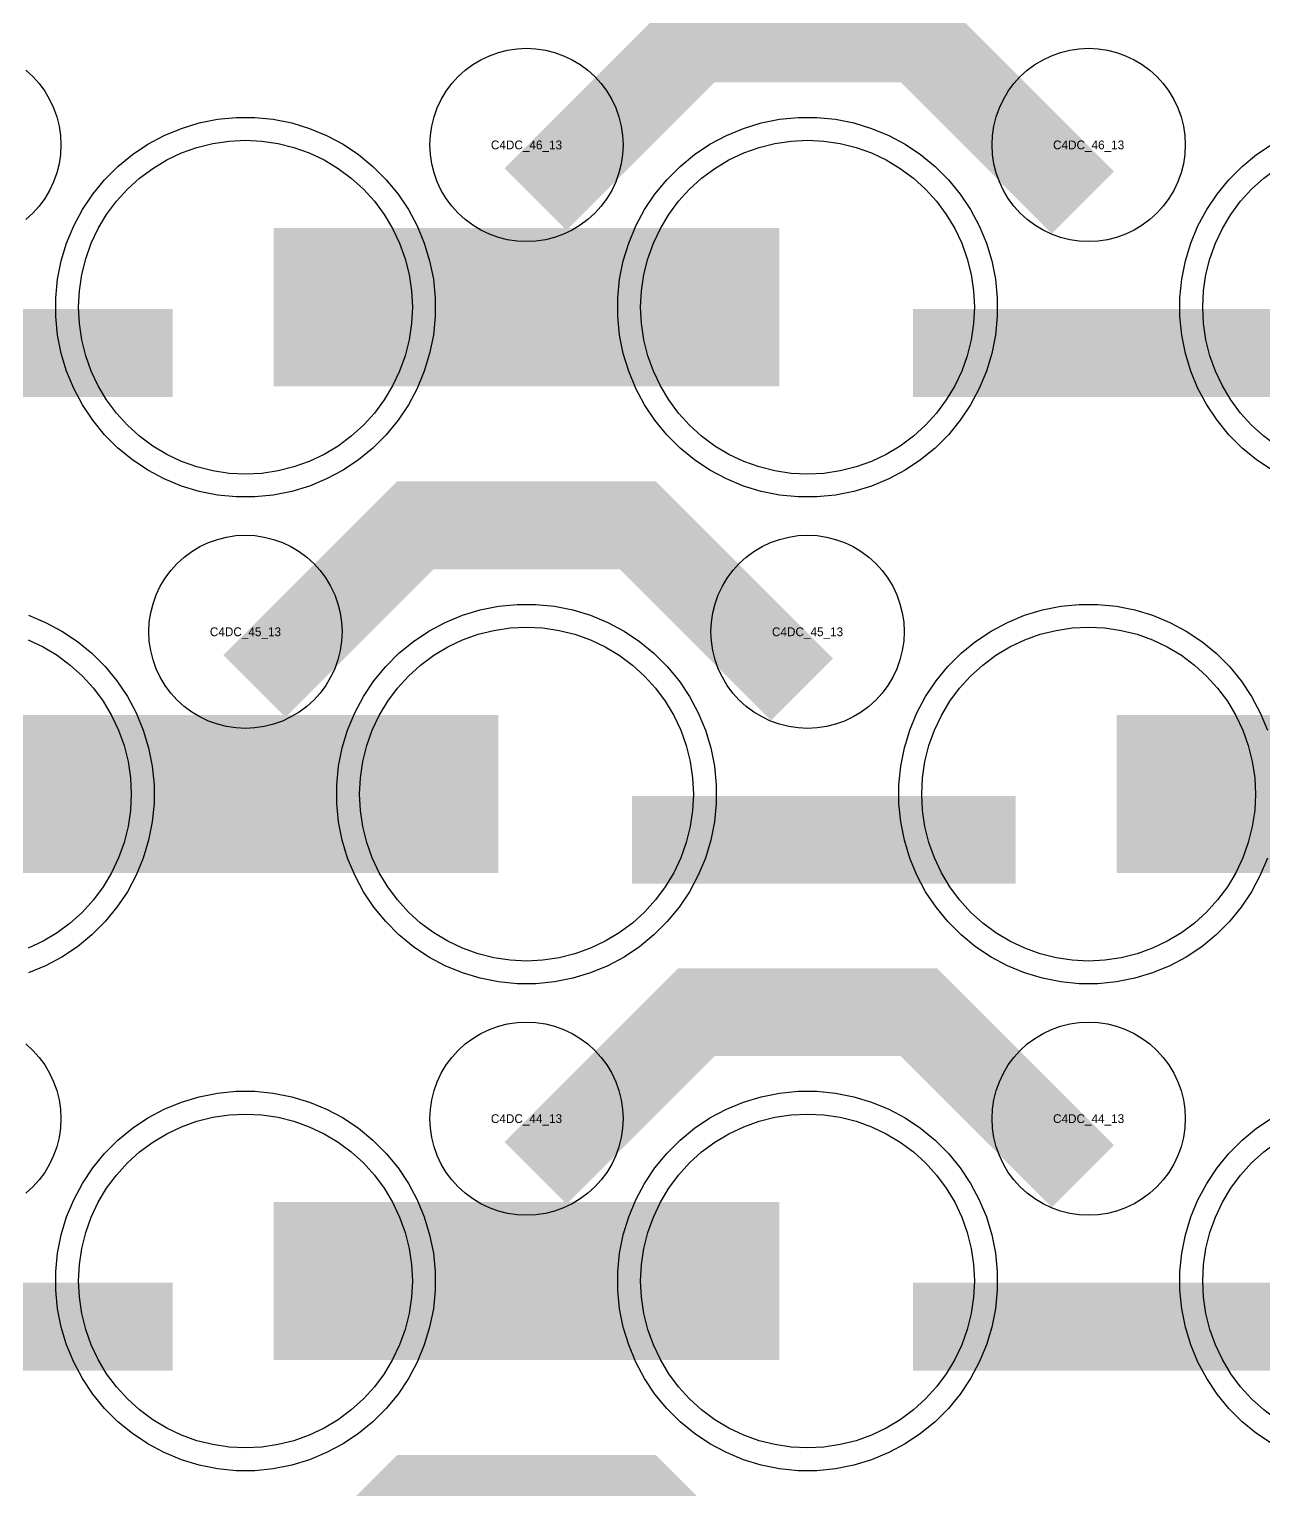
# Model space of a CAD drawing. Extents: x -11880 to 11880, y -14992 to 14992.
# Drawn here: x -7901.5 to -7550.1, y -8802.2 to -8386.5 of the extents above; entities that cross this region are included whole.
import ezdxf
from ezdxf.enums import TextEntityAlignment as Align

# ---------------------------------------------------------------- set-up
doc = ezdxf.new("R2010")
doc.units = 0
doc.header["$MEASUREMENT"] = 0
for name, color, linetype in [('GDS_775_DT_237', 138, 'CONTINUOUS'), ('RDL1_FS', 34, 'CONTINUOUS'), ('RDL_BS', 160, 'CONTINUOUS')]:
    doc.layers.add(name, color=color, linetype=linetype)

msp = doc.modelspace()

# ---------------------------------------------------------------- linework, layer by layer
at = {"layer": 'RDL1_FS'}
for points in [[(-7840, -8513.124), (-7844.657, -8512.895), (-7849.268, -8512.211), (-7853.791, -8511.079), (-7858.181, -8509.507), (-7862.395, -8507.515), (-7866.395, -8505.117), (-7870.14, -8502.339), (-7873.594, -8499.209), (-7876.724, -8495.755), (-7879.502, -8492.01), (-7881.9, -8488.01), (-7883.892, -8483.796), (-7885.464, -8479.406), (-7886.596, -8474.883), (-7887.28, -8470.272), (-7887.509, -8465.615), (-7887.28, -8460.958), (-7886.596, -8456.347), (-7885.464, -8451.824), (-7883.892, -8447.434), (-7881.9, -8443.22), (-7879.502, -8439.22), (-7876.724, -8435.475), (-7873.594, -8432.021), (-7870.14, -8428.891), (-7866.395, -8426.113), (-7862.395, -8423.715), (-7858.181, -8421.723), (-7853.791, -8420.151), (-7849.268, -8419.019), (-7844.657, -8418.335), (-7840, -8418.106), (-7835.343, -8418.335), (-7830.732, -8419.019), (-7826.209, -8420.151), (-7821.819, -8421.723), (-7817.605, -8423.715), (-7813.605, -8426.113), (-7809.86, -8428.891), (-7806.406, -8432.021), (-7803.276, -8435.475), (-7800.498, -8439.22), (-7798.1, -8443.22), (-7796.108, -8447.434), (-7794.536, -8451.824), (-7793.404, -8456.347), (-7792.72, -8460.958), (-7792.491, -8465.615), (-7792.72, -8470.272), (-7793.404, -8474.883), (-7794.536, -8479.406), (-7796.108, -8483.796), (-7798.1, -8488.01), (-7800.498, -8492.01), (-7803.276, -8495.755), (-7806.406, -8499.209), (-7809.86, -8502.339), (-7813.605, -8505.117), (-7817.605, -8507.515), (-7821.819, -8509.507), (-7826.209, -8511.079), (-7830.732, -8512.211), (-7835.343, -8512.895)], [(-7680, -8513.124), (-7684.657, -8512.895), (-7689.268, -8512.211), (-7693.791, -8511.079), (-7698.181, -8509.507), (-7702.395, -8507.515), (-7706.395, -8505.117), (-7710.14, -8502.339), (-7713.594, -8499.209), (-7716.724, -8495.755), (-7719.502, -8492.01), (-7721.9, -8488.01), (-7723.892, -8483.796), (-7725.464, -8479.406), (-7726.596, -8474.883), (-7727.28, -8470.272), (-7727.509, -8465.615), (-7727.28, -8460.958), (-7726.596, -8456.347), (-7725.464, -8451.824), (-7723.892, -8447.434), (-7721.9, -8443.22), (-7719.502, -8439.22), (-7716.724, -8435.475), (-7713.594, -8432.021), (-7710.14, -8428.891), (-7706.395, -8426.113), (-7702.395, -8423.715), (-7698.181, -8421.723), (-7693.791, -8420.151), (-7689.268, -8419.019), (-7684.657, -8418.335), (-7680, -8418.106), (-7675.343, -8418.335), (-7670.732, -8419.019), (-7666.209, -8420.151), (-7661.819, -8421.723), (-7657.605, -8423.715), (-7653.605, -8426.113), (-7649.86, -8428.891), (-7646.406, -8432.021), (-7643.276, -8435.475), (-7640.498, -8439.22), (-7638.1, -8443.22), (-7636.108, -8447.434), (-7634.536, -8451.824), (-7633.404, -8456.347), (-7632.72, -8460.958), (-7632.491, -8465.615), (-7632.72, -8470.272), (-7633.404, -8474.883), (-7634.536, -8479.406), (-7636.108, -8483.796), (-7638.1, -8488.01), (-7640.498, -8492.01), (-7643.276, -8495.755), (-7646.406, -8499.209), (-7649.86, -8502.339), (-7653.605, -8505.117), (-7657.605, -8507.515), (-7661.819, -8509.507), (-7666.209, -8511.079), (-7670.732, -8512.211), (-7675.343, -8512.895)], [(-7760, -8651.689), (-7764.657, -8651.46), (-7769.268, -8650.776), (-7773.791, -8649.644), (-7778.181, -8648.072), (-7782.395, -8646.08), (-7786.395, -8643.682), (-7790.14, -8640.904), (-7793.594, -8637.774), (-7796.724, -8634.32), (-7799.502, -8630.575), (-7801.9, -8626.575), (-7803.892, -8622.361), (-7805.464, -8617.971), (-7806.596, -8613.448), (-7807.28, -8608.837), (-7807.509, -8604.18), (-7807.28, -8599.523), (-7806.596, -8594.912), (-7805.464, -8590.389), (-7803.892, -8585.999), (-7801.9, -8581.785), (-7799.502, -8577.785), (-7796.724, -8574.04), (-7793.594, -8570.586), (-7790.14, -8567.456), (-7786.395, -8564.678), (-7782.395, -8562.28), (-7778.181, -8560.288), (-7773.791, -8558.716), (-7769.268, -8557.584), (-7764.657, -8556.9), (-7760, -8556.671), (-7755.343, -8556.9), (-7750.732, -8557.584), (-7746.209, -8558.716), (-7741.819, -8560.288), (-7737.605, -8562.28), (-7733.605, -8564.678), (-7729.86, -8567.456), (-7726.406, -8570.586), (-7723.276, -8574.04), (-7720.498, -8577.785), (-7718.1, -8581.785), (-7716.108, -8585.999), (-7714.536, -8590.389), (-7713.404, -8594.912), (-7712.72, -8599.523), (-7712.491, -8604.18), (-7712.72, -8608.837), (-7713.404, -8613.448), (-7714.536, -8617.971), (-7716.108, -8622.361), (-7718.1, -8626.575), (-7720.498, -8630.575), (-7723.276, -8634.32), (-7726.406, -8637.774), (-7729.86, -8640.904), (-7733.605, -8643.682), (-7737.605, -8646.08), (-7741.819, -8648.072), (-7746.209, -8649.644), (-7750.732, -8650.776), (-7755.343, -8651.46)], [(-7600, -8651.689), (-7604.657, -8651.46), (-7609.268, -8650.776), (-7613.791, -8649.644), (-7618.181, -8648.072), (-7622.395, -8646.08), (-7626.395, -8643.682), (-7630.14, -8640.904), (-7633.594, -8637.774), (-7636.724, -8634.32), (-7639.502, -8630.575), (-7641.9, -8626.575), (-7643.892, -8622.361), (-7645.464, -8617.971), (-7646.596, -8613.448), (-7647.28, -8608.837), (-7647.509, -8604.18), (-7647.28, -8599.523), (-7646.596, -8594.912), (-7645.464, -8590.389), (-7643.892, -8585.999), (-7641.9, -8581.785), (-7639.502, -8577.785), (-7636.724, -8574.04), (-7633.594, -8570.586), (-7630.14, -8567.456), (-7626.395, -8564.678), (-7622.395, -8562.28), (-7618.181, -8560.288), (-7613.791, -8558.716), (-7609.268, -8557.584), (-7604.657, -8556.9), (-7600, -8556.671), (-7595.343, -8556.9), (-7590.732, -8557.584), (-7586.209, -8558.716), (-7581.819, -8560.288), (-7577.605, -8562.28), (-7573.605, -8564.678), (-7569.86, -8567.456), (-7566.406, -8570.586), (-7563.276, -8574.04), (-7560.498, -8577.785), (-7558.1, -8581.785), (-7556.108, -8585.999), (-7554.536, -8590.389), (-7553.404, -8594.912), (-7552.72, -8599.523), (-7552.491, -8604.18), (-7552.72, -8608.837), (-7553.404, -8613.448), (-7554.536, -8617.971), (-7556.108, -8622.361), (-7558.1, -8626.575), (-7560.498, -8630.575), (-7563.276, -8634.32), (-7566.406, -8637.774), (-7569.86, -8640.904), (-7573.605, -8643.682), (-7577.605, -8646.08), (-7581.819, -8648.072), (-7586.209, -8649.644), (-7590.732, -8650.776), (-7595.343, -8651.46)]]:
    msp.add_lwpolyline(points, close=True, dxfattribs=at)
for points in [[(-7546.395, -8505.117), (-7550.14, -8502.339), (-7553.594, -8499.209), (-7556.724, -8495.755), (-7559.502, -8492.01), (-7561.9, -8488.01), (-7563.892, -8483.796), (-7565.464, -8479.406), (-7566.596, -8474.883), (-7567.28, -8470.272), (-7567.509, -8465.615), (-7567.28, -8460.958), (-7566.596, -8456.347), (-7565.464, -8451.824), (-7563.892, -8447.434), (-7561.9, -8443.22), (-7559.502, -8439.22), (-7556.724, -8435.475), (-7553.594, -8432.021), (-7550.14, -8428.891), (-7546.395, -8426.113)], [(-7901.819, -8560.288), (-7897.605, -8562.28), (-7893.605, -8564.678), (-7889.86, -8567.456), (-7886.406, -8570.586), (-7883.276, -8574.04), (-7880.498, -8577.785), (-7878.1, -8581.785), (-7876.108, -8585.999), (-7874.536, -8590.389), (-7873.404, -8594.912), (-7872.72, -8599.523), (-7872.491, -8604.18), (-7872.72, -8608.837), (-7873.404, -8613.448), (-7874.536, -8617.971), (-7876.108, -8622.361), (-7878.1, -8626.575), (-7880.498, -8630.575), (-7883.276, -8634.32), (-7886.406, -8637.774), (-7889.86, -8640.904), (-7893.605, -8643.682), (-7897.605, -8646.08), (-7901.819, -8648.072)]]:
    msp.add_lwpolyline(points, dxfattribs=at)
for points in [[(-7831.998, -8465.615, 45, 45, 0), (-7759.998, -8465.615, 45, 45, 0)], [(-7759.998, -8465.615, 45, 45, 0), (-7687.998, -8465.615, 45, 45, 0)], [(-7911.998, -8604.18, 45, 45, 0), (-7839.998, -8604.18, 45, 45, 0)], [(-7839.998, -8604.18, 45, 45, 0), (-7767.998, -8604.18, 45, 45, 0)], [(-7591.998, -8604.18, 45, 45, 0), (-7519.998, -8604.18, 45, 45, 0)]]:
    msp.add_lwpolyline(points, format="xyseb", dxfattribs=at)
at = {"layer": 'RDL1_FS', "color": 240, "true_color": 0xed1f24}
for points in [[(-7840, -8790.254), (-7844.657, -8790.025), (-7849.268, -8789.341), (-7853.791, -8788.209), (-7858.181, -8786.637), (-7862.395, -8784.645), (-7866.395, -8782.247), (-7870.14, -8779.469), (-7873.594, -8776.339), (-7876.724, -8772.885), (-7879.502, -8769.14), (-7881.9, -8765.14), (-7883.892, -8760.926), (-7885.464, -8756.536), (-7886.596, -8752.013), (-7887.28, -8747.402), (-7887.509, -8742.745), (-7887.28, -8738.088), (-7886.596, -8733.477), (-7885.464, -8728.954), (-7883.892, -8724.564), (-7881.9, -8720.35), (-7879.502, -8716.35), (-7876.724, -8712.605), (-7873.594, -8709.151), (-7870.14, -8706.021), (-7866.395, -8703.243), (-7862.395, -8700.845), (-7858.181, -8698.853), (-7853.791, -8697.281), (-7849.268, -8696.149), (-7844.657, -8695.465), (-7840, -8695.236), (-7835.343, -8695.465), (-7830.732, -8696.149), (-7826.209, -8697.281), (-7821.819, -8698.853), (-7817.605, -8700.845), (-7813.605, -8703.243), (-7809.86, -8706.021), (-7806.406, -8709.151), (-7803.276, -8712.605), (-7800.498, -8716.35), (-7798.1, -8720.35), (-7796.108, -8724.564), (-7794.536, -8728.954), (-7793.404, -8733.477), (-7792.72, -8738.088), (-7792.491, -8742.745), (-7792.72, -8747.402), (-7793.404, -8752.013), (-7794.536, -8756.536), (-7796.108, -8760.926), (-7798.1, -8765.14), (-7800.498, -8769.14), (-7803.276, -8772.885), (-7806.406, -8776.339), (-7809.86, -8779.469), (-7813.605, -8782.247), (-7817.605, -8784.645), (-7821.819, -8786.637), (-7826.209, -8788.209), (-7830.732, -8789.341), (-7835.343, -8790.025)], [(-7680, -8790.254), (-7684.657, -8790.025), (-7689.268, -8789.341), (-7693.791, -8788.209), (-7698.181, -8786.637), (-7702.395, -8784.645), (-7706.395, -8782.247), (-7710.14, -8779.469), (-7713.594, -8776.339), (-7716.724, -8772.885), (-7719.502, -8769.14), (-7721.9, -8765.14), (-7723.892, -8760.926), (-7725.464, -8756.536), (-7726.596, -8752.013), (-7727.28, -8747.402), (-7727.509, -8742.745), (-7727.28, -8738.088), (-7726.596, -8733.477), (-7725.464, -8728.954), (-7723.892, -8724.564), (-7721.9, -8720.35), (-7719.502, -8716.35), (-7716.724, -8712.605), (-7713.594, -8709.151), (-7710.14, -8706.021), (-7706.395, -8703.243), (-7702.395, -8700.845), (-7698.181, -8698.853), (-7693.791, -8697.281), (-7689.268, -8696.149), (-7684.657, -8695.465), (-7680, -8695.236), (-7675.343, -8695.465), (-7670.732, -8696.149), (-7666.209, -8697.281), (-7661.819, -8698.853), (-7657.605, -8700.845), (-7653.605, -8703.243), (-7649.86, -8706.021), (-7646.406, -8709.151), (-7643.276, -8712.605), (-7640.498, -8716.35), (-7638.1, -8720.35), (-7636.108, -8724.564), (-7634.536, -8728.954), (-7633.404, -8733.477), (-7632.72, -8738.088), (-7632.491, -8742.745), (-7632.72, -8747.402), (-7633.404, -8752.013), (-7634.536, -8756.536), (-7636.108, -8760.926), (-7638.1, -8765.14), (-7640.498, -8769.14), (-7643.276, -8772.885), (-7646.406, -8776.339), (-7649.86, -8779.469), (-7653.605, -8782.247), (-7657.605, -8784.645), (-7661.819, -8786.637), (-7666.209, -8788.209), (-7670.732, -8789.341), (-7675.343, -8790.025)]]:
    msp.add_lwpolyline(points, close=True, dxfattribs=at)
msp.add_lwpolyline([(-7546.395, -8782.247), (-7550.14, -8779.469), (-7553.594, -8776.339), (-7556.724, -8772.885), (-7559.502, -8769.14), (-7561.9, -8765.14), (-7563.892, -8760.926), (-7565.464, -8756.536), (-7566.596, -8752.013), (-7567.28, -8747.402), (-7567.509, -8742.745), (-7567.28, -8738.088), (-7566.596, -8733.477), (-7565.464, -8728.954), (-7563.892, -8724.564), (-7561.9, -8720.35), (-7559.502, -8716.35), (-7556.724, -8712.605), (-7553.594, -8709.151), (-7550.14, -8706.021), (-7546.395, -8703.243)], dxfattribs=at)
for points in [[(-7831.998, -8742.745, 45, 45, 0), (-7759.998, -8742.745, 45, 45, 0)], [(-7759.998, -8742.745, 45, 45, 0), (-7687.998, -8742.745, 45, 45, 0)]]:
    msp.add_lwpolyline(points, format="xyseb", dxfattribs=at)
at = {"layer": 'RDL_BS'}
for points in [[(-7757.438, -8434.929, 25, 25, 0), (-7711.623, -8389.114, 25, 25, 0), (-7678.07, -8389.114, 25, 25, 0)], [(-7601.599, -8435.828, 25, 25, 0), (-7648.313, -8389.114, 25, 25, 0), (-7678.071, -8389.114, 25, 25, 0)], [(-7969.984, -8478.628, 25, 25, 0), (-7860.719, -8478.628, 25, 25, 0)], [(-7649.984, -8478.628, 25, 25, 0), (-7540.719, -8478.628, 25, 25, 0)], [(-7837.438, -8573.494, 25, 25, 0), (-7791.623, -8527.679, 25, 25, 0), (-7758.07, -8527.679, 25, 25, 0)], [(-7681.599, -8574.393, 25, 25, 0), (-7728.313, -8527.679, 25, 25, 0), (-7758.071, -8527.679, 25, 25, 0)], [(-7729.984, -8617.193, 25, 25, 0), (-7620.719, -8617.193, 25, 25, 0)], [(-7757.438, -8712.059, 25, 25, 0), (-7711.623, -8666.244, 25, 25, 0), (-7678.07, -8666.244, 25, 25, 0)], [(-7601.599, -8712.958, 25, 25, 0), (-7648.313, -8666.244, 25, 25, 0), (-7678.071, -8666.244, 25, 25, 0)], [(-7837.438, -8850.624, 25, 25, 0), (-7791.623, -8804.809, 25, 25, 0), (-7758.07, -8804.809, 25, 25, 0)], [(-7681.599, -8851.523, 25, 25, 0), (-7728.313, -8804.809, 25, 25, 0), (-7758.071, -8804.809, 25, 25, 0)]]:
    msp.add_lwpolyline(points, format="xyseb", dxfattribs=at)
for points in [[(-7760, -8446.921), (-7762.693, -8446.789), (-7765.365, -8446.393), (-7767.984, -8445.736), (-7770.519, -8444.829), (-7772.956, -8443.677), (-7775.28, -8442.284), (-7777.443, -8440.681), (-7779.442, -8438.869), (-7781.254, -8436.87), (-7782.857, -8434.707), (-7784.25, -8432.383), (-7785.402, -8429.946), (-7786.309, -8427.411), (-7786.966, -8424.792), (-7787.362, -8422.12), (-7787.494, -8419.427), (-7787.362, -8416.734), (-7786.966, -8414.062), (-7786.309, -8411.443), (-7785.402, -8408.908), (-7784.25, -8406.471), (-7782.857, -8404.147), (-7781.254, -8401.984), (-7779.442, -8399.985), (-7777.443, -8398.173), (-7775.28, -8396.57), (-7772.956, -8395.177), (-7770.519, -8394.025), (-7767.984, -8393.118), (-7765.365, -8392.461), (-7762.693, -8392.065), (-7760, -8391.933), (-7757.307, -8392.065), (-7754.635, -8392.461), (-7752.016, -8393.118), (-7749.481, -8394.025), (-7747.044, -8395.177), (-7744.72, -8396.57), (-7742.557, -8398.173), (-7740.558, -8399.985), (-7738.746, -8401.984), (-7737.143, -8404.147), (-7735.75, -8406.471), (-7734.598, -8408.908), (-7733.691, -8411.443), (-7733.034, -8414.062), (-7732.638, -8416.734), (-7732.506, -8419.427), (-7732.638, -8422.12), (-7733.034, -8424.792), (-7733.691, -8427.411), (-7734.598, -8429.946), (-7735.75, -8432.383), (-7737.143, -8434.707), (-7738.746, -8436.87), (-7740.558, -8438.869), (-7742.557, -8440.681), (-7744.72, -8442.284), (-7747.044, -8443.677), (-7749.481, -8444.829), (-7752.016, -8445.736), (-7754.635, -8446.393), (-7757.307, -8446.789)], [(-7600, -8446.921), (-7602.693, -8446.789), (-7605.365, -8446.393), (-7607.984, -8445.736), (-7610.519, -8444.829), (-7612.956, -8443.677), (-7615.28, -8442.284), (-7617.443, -8440.681), (-7619.442, -8438.869), (-7621.254, -8436.87), (-7622.857, -8434.707), (-7624.25, -8432.383), (-7625.402, -8429.946), (-7626.309, -8427.411), (-7626.966, -8424.792), (-7627.362, -8422.12), (-7627.494, -8419.427), (-7627.362, -8416.734), (-7626.966, -8414.062), (-7626.309, -8411.443), (-7625.402, -8408.908), (-7624.25, -8406.471), (-7622.857, -8404.147), (-7621.254, -8401.984), (-7619.442, -8399.985), (-7617.443, -8398.173), (-7615.28, -8396.57), (-7612.956, -8395.177), (-7610.519, -8394.025), (-7607.984, -8393.118), (-7605.365, -8392.461), (-7602.693, -8392.065), (-7600, -8391.933), (-7597.307, -8392.065), (-7594.635, -8392.461), (-7592.016, -8393.118), (-7589.481, -8394.025), (-7587.044, -8395.177), (-7584.72, -8396.57), (-7582.557, -8398.173), (-7580.558, -8399.985), (-7578.746, -8401.984), (-7577.143, -8404.147), (-7575.75, -8406.471), (-7574.598, -8408.908), (-7573.691, -8411.443), (-7573.034, -8414.062), (-7572.638, -8416.734), (-7572.506, -8419.427), (-7572.638, -8422.12), (-7573.034, -8424.792), (-7573.691, -8427.411), (-7574.598, -8429.946), (-7575.75, -8432.383), (-7577.143, -8434.707), (-7578.746, -8436.87), (-7580.558, -8438.869), (-7582.557, -8440.681), (-7584.72, -8442.284), (-7587.044, -8443.677), (-7589.481, -8444.829), (-7592.016, -8445.736), (-7594.635, -8446.393), (-7597.307, -8446.789)], [(-7842.644, -8519.615), (-7847.938, -8519.098), (-7853.165, -8518.052), (-7858.205, -8516.521), (-7863.115, -8514.49), (-7867.777, -8511.998), (-7872.191, -8509.051), (-7876.292, -8505.689), (-7880.074, -8501.907), (-7883.436, -8497.806), (-7886.383, -8493.392), (-7888.875, -8488.73), (-7890.906, -8483.82), (-7892.437, -8478.78), (-7893.483, -8473.553), (-7894, -8468.259), (-7894, -8462.971), (-7893.483, -8457.677), (-7892.437, -8452.45), (-7890.906, -8447.41), (-7888.875, -8442.5), (-7886.383, -8437.838), (-7883.436, -8433.424), (-7880.074, -8429.323), (-7876.292, -8425.541), (-7872.191, -8422.179), (-7867.777, -8419.232), (-7863.115, -8416.74), (-7858.205, -8414.709), (-7853.165, -8413.178), (-7847.938, -8412.132), (-7842.644, -8411.615), (-7837.356, -8411.615), (-7832.062, -8412.132), (-7826.835, -8413.178), (-7821.795, -8414.709), (-7816.885, -8416.74), (-7812.223, -8419.232), (-7807.809, -8422.179), (-7803.708, -8425.541), (-7799.926, -8429.323), (-7796.564, -8433.424), (-7793.617, -8437.838), (-7791.125, -8442.5), (-7789.094, -8447.41), (-7787.563, -8452.45), (-7786.517, -8457.677), (-7786, -8462.971), (-7786, -8468.259), (-7786.517, -8473.553), (-7787.563, -8478.78), (-7789.094, -8483.82), (-7791.125, -8488.73), (-7793.617, -8493.392), (-7796.564, -8497.806), (-7799.926, -8501.907), (-7803.708, -8505.689), (-7807.809, -8509.051), (-7812.223, -8511.998), (-7816.885, -8514.49), (-7821.795, -8516.521), (-7826.835, -8518.052), (-7832.062, -8519.098), (-7837.356, -8519.615)], [(-7682.644, -8519.615), (-7687.938, -8519.098), (-7693.165, -8518.052), (-7698.205, -8516.521), (-7703.115, -8514.49), (-7707.777, -8511.998), (-7712.191, -8509.051), (-7716.292, -8505.689), (-7720.074, -8501.907), (-7723.436, -8497.806), (-7726.383, -8493.392), (-7728.875, -8488.73), (-7730.906, -8483.82), (-7732.437, -8478.78), (-7733.483, -8473.553), (-7734, -8468.259), (-7734, -8462.971), (-7733.483, -8457.677), (-7732.437, -8452.45), (-7730.906, -8447.41), (-7728.875, -8442.5), (-7726.383, -8437.838), (-7723.436, -8433.424), (-7720.074, -8429.323), (-7716.292, -8425.541), (-7712.191, -8422.179), (-7707.777, -8419.232), (-7703.115, -8416.74), (-7698.205, -8414.709), (-7693.165, -8413.178), (-7687.938, -8412.132), (-7682.644, -8411.615), (-7677.356, -8411.615), (-7672.062, -8412.132), (-7666.835, -8413.178), (-7661.795, -8414.709), (-7656.885, -8416.74), (-7652.223, -8419.232), (-7647.809, -8422.179), (-7643.708, -8425.541), (-7639.926, -8429.323), (-7636.564, -8433.424), (-7633.617, -8437.838), (-7631.125, -8442.5), (-7629.094, -8447.41), (-7627.563, -8452.45), (-7626.517, -8457.677), (-7626, -8462.971), (-7626, -8468.259), (-7626.517, -8473.553), (-7627.563, -8478.78), (-7629.094, -8483.82), (-7631.125, -8488.73), (-7633.617, -8493.392), (-7636.564, -8497.806), (-7639.926, -8501.907), (-7643.708, -8505.689), (-7647.809, -8509.051), (-7652.223, -8511.998), (-7656.885, -8514.49), (-7661.795, -8516.521), (-7666.835, -8518.052), (-7672.062, -8519.098), (-7677.356, -8519.615)], [(-7840, -8585.486), (-7842.693, -8585.354), (-7845.365, -8584.958), (-7847.984, -8584.301), (-7850.519, -8583.394), (-7852.956, -8582.242), (-7855.28, -8580.849), (-7857.443, -8579.246), (-7859.442, -8577.434), (-7861.254, -8575.435), (-7862.857, -8573.272), (-7864.25, -8570.948), (-7865.402, -8568.511), (-7866.309, -8565.976), (-7866.966, -8563.357), (-7867.362, -8560.685), (-7867.494, -8557.992), (-7867.362, -8555.299), (-7866.966, -8552.627), (-7866.309, -8550.008), (-7865.402, -8547.473), (-7864.25, -8545.036), (-7862.857, -8542.712), (-7861.254, -8540.549), (-7859.442, -8538.55), (-7857.443, -8536.738), (-7855.28, -8535.135), (-7852.956, -8533.742), (-7850.519, -8532.59), (-7847.984, -8531.683), (-7845.365, -8531.026), (-7842.693, -8530.63), (-7840, -8530.498), (-7837.307, -8530.63), (-7834.635, -8531.026), (-7832.016, -8531.683), (-7829.481, -8532.59), (-7827.044, -8533.742), (-7824.72, -8535.135), (-7822.557, -8536.738), (-7820.558, -8538.55), (-7818.746, -8540.549), (-7817.143, -8542.712), (-7815.75, -8545.036), (-7814.598, -8547.473), (-7813.691, -8550.008), (-7813.034, -8552.627), (-7812.638, -8555.299), (-7812.506, -8557.992), (-7812.638, -8560.685), (-7813.034, -8563.357), (-7813.691, -8565.976), (-7814.598, -8568.511), (-7815.75, -8570.948), (-7817.143, -8573.272), (-7818.746, -8575.435), (-7820.558, -8577.434), (-7822.557, -8579.246), (-7824.72, -8580.849), (-7827.044, -8582.242), (-7829.481, -8583.394), (-7832.016, -8584.301), (-7834.635, -8584.958), (-7837.307, -8585.354)], [(-7680, -8585.486), (-7682.693, -8585.354), (-7685.365, -8584.958), (-7687.984, -8584.301), (-7690.519, -8583.394), (-7692.956, -8582.242), (-7695.28, -8580.849), (-7697.443, -8579.246), (-7699.442, -8577.434), (-7701.254, -8575.435), (-7702.857, -8573.272), (-7704.25, -8570.948), (-7705.402, -8568.511), (-7706.309, -8565.976), (-7706.966, -8563.357), (-7707.362, -8560.685), (-7707.494, -8557.992), (-7707.362, -8555.299), (-7706.966, -8552.627), (-7706.309, -8550.008), (-7705.402, -8547.473), (-7704.25, -8545.036), (-7702.857, -8542.712), (-7701.254, -8540.549), (-7699.442, -8538.55), (-7697.443, -8536.738), (-7695.28, -8535.135), (-7692.956, -8533.742), (-7690.519, -8532.59), (-7687.984, -8531.683), (-7685.365, -8531.026), (-7682.693, -8530.63), (-7680, -8530.498), (-7677.307, -8530.63), (-7674.635, -8531.026), (-7672.016, -8531.683), (-7669.481, -8532.59), (-7667.044, -8533.742), (-7664.72, -8535.135), (-7662.557, -8536.738), (-7660.558, -8538.55), (-7658.746, -8540.549), (-7657.143, -8542.712), (-7655.75, -8545.036), (-7654.598, -8547.473), (-7653.691, -8550.008), (-7653.034, -8552.627), (-7652.638, -8555.299), (-7652.506, -8557.992), (-7652.638, -8560.685), (-7653.034, -8563.357), (-7653.691, -8565.976), (-7654.598, -8568.511), (-7655.75, -8570.948), (-7657.143, -8573.272), (-7658.746, -8575.435), (-7660.558, -8577.434), (-7662.557, -8579.246), (-7664.72, -8580.849), (-7667.044, -8582.242), (-7669.481, -8583.394), (-7672.016, -8584.301), (-7674.635, -8584.958), (-7677.307, -8585.354)], [(-7762.644, -8658.18), (-7767.938, -8657.663), (-7773.165, -8656.617), (-7778.205, -8655.086), (-7783.115, -8653.055), (-7787.777, -8650.563), (-7792.191, -8647.616), (-7796.292, -8644.254), (-7800.074, -8640.472), (-7803.436, -8636.371), (-7806.383, -8631.957), (-7808.875, -8627.295), (-7810.906, -8622.385), (-7812.437, -8617.345), (-7813.483, -8612.118), (-7814, -8606.824), (-7814, -8601.536), (-7813.483, -8596.242), (-7812.437, -8591.015), (-7810.906, -8585.975), (-7808.875, -8581.065), (-7806.383, -8576.403), (-7803.436, -8571.989), (-7800.074, -8567.888), (-7796.292, -8564.106), (-7792.191, -8560.744), (-7787.777, -8557.797), (-7783.115, -8555.305), (-7778.205, -8553.274), (-7773.165, -8551.743), (-7767.938, -8550.697), (-7762.644, -8550.18), (-7757.356, -8550.18), (-7752.062, -8550.697), (-7746.835, -8551.743), (-7741.795, -8553.274), (-7736.885, -8555.305), (-7732.223, -8557.797), (-7727.809, -8560.744), (-7723.708, -8564.106), (-7719.926, -8567.888), (-7716.564, -8571.989), (-7713.617, -8576.403), (-7711.125, -8581.065), (-7709.094, -8585.975), (-7707.563, -8591.015), (-7706.517, -8596.242), (-7706, -8601.536), (-7706, -8606.824), (-7706.517, -8612.118), (-7707.563, -8617.345), (-7709.094, -8622.385), (-7711.125, -8627.295), (-7713.617, -8631.957), (-7716.564, -8636.371), (-7719.926, -8640.472), (-7723.708, -8644.254), (-7727.809, -8647.616), (-7732.223, -8650.563), (-7736.885, -8653.055), (-7741.795, -8655.086), (-7746.835, -8656.617), (-7752.062, -8657.663), (-7757.356, -8658.18)], [(-7760, -8724.051), (-7762.693, -8723.919), (-7765.365, -8723.523), (-7767.984, -8722.866), (-7770.519, -8721.959), (-7772.956, -8720.807), (-7775.28, -8719.414), (-7777.443, -8717.811), (-7779.442, -8715.999), (-7781.254, -8714), (-7782.857, -8711.837), (-7784.25, -8709.513), (-7785.402, -8707.076), (-7786.309, -8704.541), (-7786.966, -8701.922), (-7787.362, -8699.25), (-7787.494, -8696.557), (-7787.362, -8693.864), (-7786.966, -8691.192), (-7786.309, -8688.573), (-7785.402, -8686.038), (-7784.25, -8683.601), (-7782.857, -8681.277), (-7781.254, -8679.114), (-7779.442, -8677.115), (-7777.443, -8675.303), (-7775.28, -8673.7), (-7772.956, -8672.307), (-7770.519, -8671.155), (-7767.984, -8670.248), (-7765.365, -8669.591), (-7762.693, -8669.195), (-7760, -8669.063), (-7757.307, -8669.195), (-7754.635, -8669.591), (-7752.016, -8670.248), (-7749.481, -8671.155), (-7747.044, -8672.307), (-7744.72, -8673.7), (-7742.557, -8675.303), (-7740.558, -8677.115), (-7738.746, -8679.114), (-7737.143, -8681.277), (-7735.75, -8683.601), (-7734.598, -8686.038), (-7733.691, -8688.573), (-7733.034, -8691.192), (-7732.638, -8693.864), (-7732.506, -8696.557), (-7732.638, -8699.25), (-7733.034, -8701.922), (-7733.691, -8704.541), (-7734.598, -8707.076), (-7735.75, -8709.513), (-7737.143, -8711.837), (-7738.746, -8714), (-7740.558, -8715.999), (-7742.557, -8717.811), (-7744.72, -8719.414), (-7747.044, -8720.807), (-7749.481, -8721.959), (-7752.016, -8722.866), (-7754.635, -8723.523), (-7757.307, -8723.919)], [(-7600, -8724.051), (-7602.693, -8723.919), (-7605.365, -8723.523), (-7607.984, -8722.866), (-7610.519, -8721.959), (-7612.956, -8720.807), (-7615.28, -8719.414), (-7617.443, -8717.811), (-7619.442, -8715.999), (-7621.254, -8714), (-7622.857, -8711.837), (-7624.25, -8709.513), (-7625.402, -8707.076), (-7626.309, -8704.541), (-7626.966, -8701.922), (-7627.362, -8699.25), (-7627.494, -8696.557), (-7627.362, -8693.864), (-7626.966, -8691.192), (-7626.309, -8688.573), (-7625.402, -8686.038), (-7624.25, -8683.601), (-7622.857, -8681.277), (-7621.254, -8679.114), (-7619.442, -8677.115), (-7617.443, -8675.303), (-7615.28, -8673.7), (-7612.956, -8672.307), (-7610.519, -8671.155), (-7607.984, -8670.248), (-7605.365, -8669.591), (-7602.693, -8669.195), (-7600, -8669.063), (-7597.307, -8669.195), (-7594.635, -8669.591), (-7592.016, -8670.248), (-7589.481, -8671.155), (-7587.044, -8672.307), (-7584.72, -8673.7), (-7582.557, -8675.303), (-7580.558, -8677.115), (-7578.746, -8679.114), (-7577.143, -8681.277), (-7575.75, -8683.601), (-7574.598, -8686.038), (-7573.691, -8688.573), (-7573.034, -8691.192), (-7572.638, -8693.864), (-7572.506, -8696.557), (-7572.638, -8699.25), (-7573.034, -8701.922), (-7573.691, -8704.541), (-7574.598, -8707.076), (-7575.75, -8709.513), (-7577.143, -8711.837), (-7578.746, -8714), (-7580.558, -8715.999), (-7582.557, -8717.811), (-7584.72, -8719.414), (-7587.044, -8720.807), (-7589.481, -8721.959), (-7592.016, -8722.866), (-7594.635, -8723.523), (-7597.307, -8723.919)]]:
    msp.add_lwpolyline(points, close=True, dxfattribs=at)
for points in [[(-7902.557, -8398.173), (-7900.558, -8399.985), (-7898.746, -8401.984), (-7897.143, -8404.147), (-7895.75, -8406.471), (-7894.598, -8408.908), (-7893.691, -8411.443), (-7893.034, -8414.062), (-7892.638, -8416.734), (-7892.506, -8419.427), (-7892.638, -8422.12), (-7893.034, -8424.792), (-7893.691, -8427.411), (-7894.598, -8429.946), (-7895.75, -8432.383), (-7897.143, -8434.707), (-7898.746, -8436.87), (-7900.558, -8438.869), (-7902.557, -8440.681)], [(-7547.777, -8511.998), (-7552.191, -8509.051), (-7556.292, -8505.689), (-7560.074, -8501.907), (-7563.436, -8497.806), (-7566.383, -8493.392), (-7568.875, -8488.73), (-7570.906, -8483.82), (-7572.437, -8478.78), (-7573.483, -8473.553), (-7574, -8468.259), (-7574, -8462.971), (-7573.483, -8457.677), (-7572.437, -8452.45), (-7570.906, -8447.41), (-7568.875, -8442.5), (-7566.383, -8437.838), (-7563.436, -8433.424), (-7560.074, -8429.323), (-7556.292, -8425.541), (-7552.191, -8422.179), (-7547.777, -8419.232)], [(-7549.094, -8622.385), (-7551.125, -8627.295), (-7553.617, -8631.957), (-7556.564, -8636.371), (-7559.926, -8640.472), (-7563.708, -8644.254), (-7567.809, -8647.616), (-7572.223, -8650.563), (-7576.885, -8653.055), (-7581.795, -8655.086), (-7586.835, -8656.617), (-7592.062, -8657.663), (-7597.356, -8658.18), (-7602.644, -8658.18), (-7607.938, -8657.663), (-7613.165, -8656.617), (-7618.205, -8655.086), (-7623.115, -8653.055), (-7627.777, -8650.563), (-7632.191, -8647.616), (-7636.292, -8644.254), (-7640.074, -8640.472), (-7643.436, -8636.371), (-7646.383, -8631.957), (-7648.875, -8627.295), (-7650.906, -8622.385), (-7652.437, -8617.345), (-7653.483, -8612.118), (-7654, -8606.824), (-7654, -8601.536), (-7653.483, -8596.242), (-7652.437, -8591.015), (-7650.906, -8585.975), (-7648.875, -8581.065), (-7646.383, -8576.403), (-7643.436, -8571.989), (-7640.074, -8567.888), (-7636.292, -8564.106), (-7632.191, -8560.744), (-7627.777, -8557.797), (-7623.115, -8555.305), (-7618.205, -8553.274), (-7613.165, -8551.743), (-7607.938, -8550.697), (-7602.644, -8550.18), (-7597.356, -8550.18), (-7592.062, -8550.697), (-7586.835, -8551.743), (-7581.795, -8553.274), (-7576.885, -8555.305), (-7572.223, -8557.797), (-7567.809, -8560.744), (-7563.708, -8564.106), (-7559.926, -8567.888), (-7556.564, -8571.989), (-7553.617, -8576.403), (-7551.125, -8581.065), (-7549.094, -8585.975)], [(-7901.795, -8553.274), (-7896.885, -8555.305), (-7892.223, -8557.797), (-7887.809, -8560.744), (-7883.708, -8564.106), (-7879.926, -8567.888), (-7876.564, -8571.989), (-7873.617, -8576.403), (-7871.125, -8581.065), (-7869.094, -8585.975), (-7867.563, -8591.015), (-7866.517, -8596.242), (-7866, -8601.536), (-7866, -8606.824), (-7866.517, -8612.118), (-7867.563, -8617.345), (-7869.094, -8622.385), (-7871.125, -8627.295), (-7873.617, -8631.957), (-7876.564, -8636.371), (-7879.926, -8640.472), (-7883.708, -8644.254), (-7887.809, -8647.616), (-7892.223, -8650.563), (-7896.885, -8653.055), (-7901.795, -8655.086)], [(-7902.557, -8675.303), (-7900.558, -8677.115), (-7898.746, -8679.114), (-7897.143, -8681.277), (-7895.75, -8683.601), (-7894.598, -8686.038), (-7893.691, -8688.573), (-7893.034, -8691.192), (-7892.638, -8693.864), (-7892.506, -8696.557), (-7892.638, -8699.25), (-7893.034, -8701.922), (-7893.691, -8704.541), (-7894.598, -8707.076), (-7895.75, -8709.513), (-7897.143, -8711.837), (-7898.746, -8714), (-7900.558, -8715.999), (-7902.557, -8717.811)]]:
    msp.add_lwpolyline(points, dxfattribs=at)
at = {"layer": 'RDL_BS', "color": 240, "true_color": 0xed1f24}
for points in [[(-7842.644, -8796.745), (-7847.938, -8796.228), (-7853.165, -8795.182), (-7858.205, -8793.651), (-7863.115, -8791.62), (-7867.777, -8789.128), (-7872.191, -8786.181), (-7876.292, -8782.819), (-7880.074, -8779.037), (-7883.436, -8774.936), (-7886.383, -8770.522), (-7888.875, -8765.86), (-7890.906, -8760.95), (-7892.437, -8755.91), (-7893.483, -8750.683), (-7894, -8745.389), (-7894, -8740.101), (-7893.483, -8734.807), (-7892.437, -8729.58), (-7890.906, -8724.54), (-7888.875, -8719.63), (-7886.383, -8714.968), (-7883.436, -8710.554), (-7880.074, -8706.453), (-7876.292, -8702.671), (-7872.191, -8699.309), (-7867.777, -8696.362), (-7863.115, -8693.87), (-7858.205, -8691.839), (-7853.165, -8690.308), (-7847.938, -8689.262), (-7842.644, -8688.745), (-7837.356, -8688.745), (-7832.062, -8689.262), (-7826.835, -8690.308), (-7821.795, -8691.839), (-7816.885, -8693.87), (-7812.223, -8696.362), (-7807.809, -8699.309), (-7803.708, -8702.671), (-7799.926, -8706.453), (-7796.564, -8710.554), (-7793.617, -8714.968), (-7791.125, -8719.63), (-7789.094, -8724.54), (-7787.563, -8729.58), (-7786.517, -8734.807), (-7786, -8740.101), (-7786, -8745.389), (-7786.517, -8750.683), (-7787.563, -8755.91), (-7789.094, -8760.95), (-7791.125, -8765.86), (-7793.617, -8770.522), (-7796.564, -8774.936), (-7799.926, -8779.037), (-7803.708, -8782.819), (-7807.809, -8786.181), (-7812.223, -8789.128), (-7816.885, -8791.62), (-7821.795, -8793.651), (-7826.835, -8795.182), (-7832.062, -8796.228), (-7837.356, -8796.745)], [(-7682.644, -8796.745), (-7687.938, -8796.228), (-7693.165, -8795.182), (-7698.205, -8793.651), (-7703.115, -8791.62), (-7707.777, -8789.128), (-7712.191, -8786.181), (-7716.292, -8782.819), (-7720.074, -8779.037), (-7723.436, -8774.936), (-7726.383, -8770.522), (-7728.875, -8765.86), (-7730.906, -8760.95), (-7732.437, -8755.91), (-7733.483, -8750.683), (-7734, -8745.389), (-7734, -8740.101), (-7733.483, -8734.807), (-7732.437, -8729.58), (-7730.906, -8724.54), (-7728.875, -8719.63), (-7726.383, -8714.968), (-7723.436, -8710.554), (-7720.074, -8706.453), (-7716.292, -8702.671), (-7712.191, -8699.309), (-7707.777, -8696.362), (-7703.115, -8693.87), (-7698.205, -8691.839), (-7693.165, -8690.308), (-7687.938, -8689.262), (-7682.644, -8688.745), (-7677.356, -8688.745), (-7672.062, -8689.262), (-7666.835, -8690.308), (-7661.795, -8691.839), (-7656.885, -8693.87), (-7652.223, -8696.362), (-7647.809, -8699.309), (-7643.708, -8702.671), (-7639.926, -8706.453), (-7636.564, -8710.554), (-7633.617, -8714.968), (-7631.125, -8719.63), (-7629.094, -8724.54), (-7627.563, -8729.58), (-7626.517, -8734.807), (-7626, -8740.101), (-7626, -8745.389), (-7626.517, -8750.683), (-7627.563, -8755.91), (-7629.094, -8760.95), (-7631.125, -8765.86), (-7633.617, -8770.522), (-7636.564, -8774.936), (-7639.926, -8779.037), (-7643.708, -8782.819), (-7647.809, -8786.181), (-7652.223, -8789.128), (-7656.885, -8791.62), (-7661.795, -8793.651), (-7666.835, -8795.182), (-7672.062, -8796.228), (-7677.356, -8796.745)]]:
    msp.add_lwpolyline(points, close=True, dxfattribs=at)
msp.add_lwpolyline([(-7547.777, -8789.128), (-7552.191, -8786.181), (-7556.292, -8782.819), (-7560.074, -8779.037), (-7563.436, -8774.936), (-7566.383, -8770.522), (-7568.875, -8765.86), (-7570.906, -8760.95), (-7572.437, -8755.91), (-7573.483, -8750.683), (-7574, -8745.389), (-7574, -8740.101), (-7573.483, -8734.807), (-7572.437, -8729.58), (-7570.906, -8724.54), (-7568.875, -8719.63), (-7566.383, -8714.968), (-7563.436, -8710.554), (-7560.074, -8706.453), (-7556.292, -8702.671), (-7552.191, -8699.309), (-7547.777, -8696.362)], dxfattribs=at)
for points in [[(-7969.984, -8755.758, 25, 25, 0), (-7860.719, -8755.758, 25, 25, 0)], [(-7649.984, -8755.758, 25, 25, 0), (-7540.719, -8755.758, 25, 25, 0)]]:
    msp.add_lwpolyline(points, format="xyseb", dxfattribs=at)

# ---------------------------------------------------------------- texts
at = {"layer": 'GDS_775_DT_237'}
for s, p in [('C4DC_46_13', (-7760, -8419.427)), ('C4DC_46_13', (-7760, -8419.427)), ('C4DC_46_13', (-7600, -8419.427)), ('C4DC_46_13', (-7600, -8419.427)), ('C4DC_45_13', (-7840, -8557.992)), ('C4DC_45_13', (-7840, -8557.992)), ('C4DC_45_13', (-7680, -8557.992)), ('C4DC_45_13', (-7680, -8557.992)), ('C4DC_44_13', (-7760, -8696.557)), ('C4DC_44_13', (-7760, -8696.557)), ('C4DC_44_13', (-7600, -8696.557)), ('C4DC_44_13', (-7600, -8696.557))]:
    msp.add_text(s, height=2.5, dxfattribs=at).set_placement(p, align=Align.MIDDLE_CENTER)

doc.saveas('drawing.dxf')
